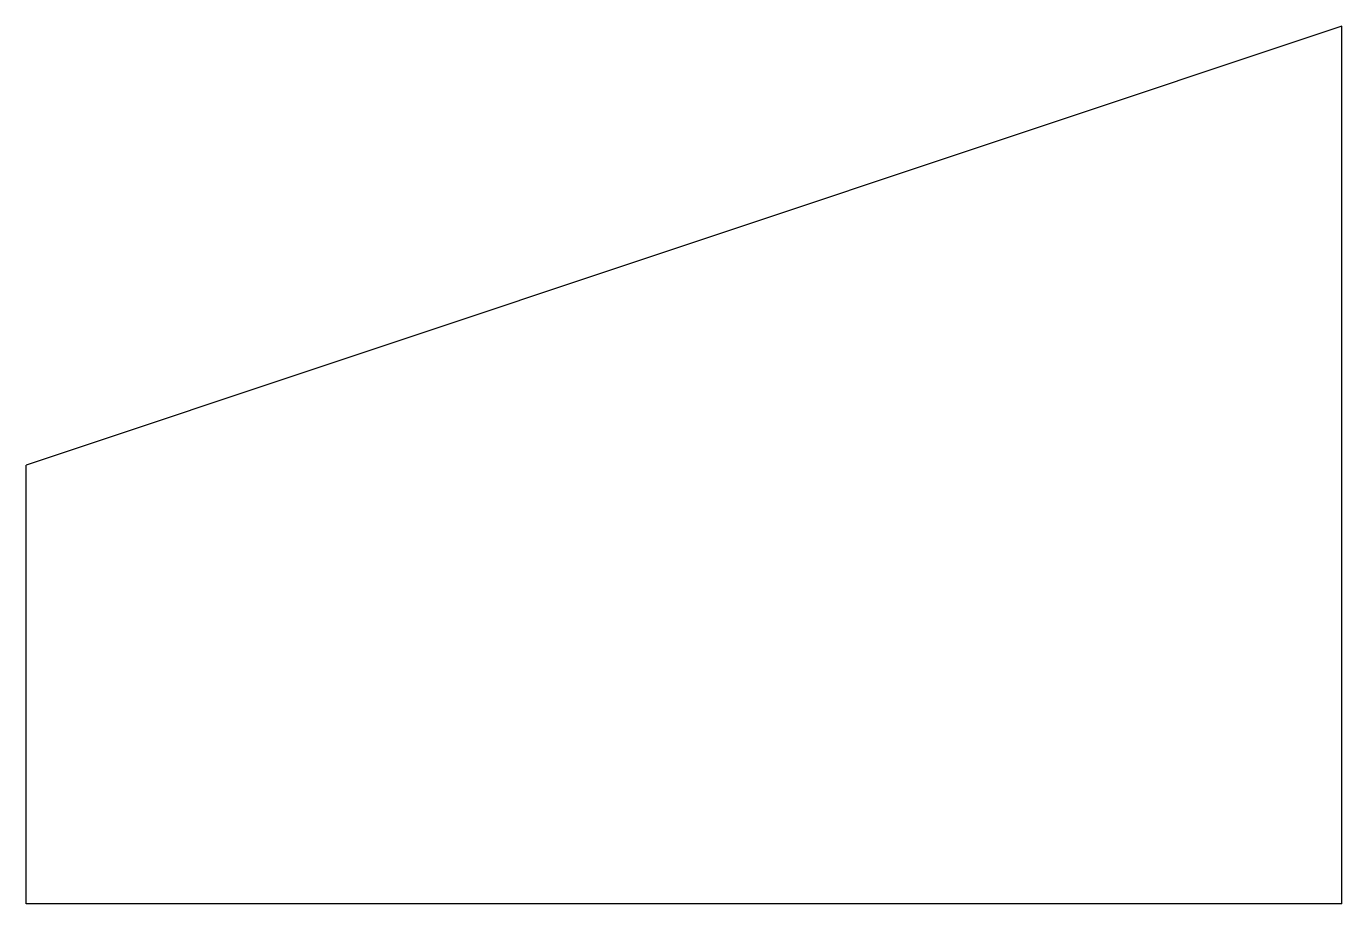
# Model space of a CAD drawing. Header units: millimetres. Extents: x -75 to 75, y -25 to 75.
import ezdxf

# ---------------------------------------------------------------- set-up
doc = ezdxf.new("R2010")
doc.units = ezdxf.units.MM

msp = doc.modelspace()

# ---------------------------------------------------------------- linework, layer by layer
at = {"color": 0, "linetype": 'ByBlock', "lineweight": -2}
for p, q in [((75, 75), (-75, 25)), ((75, -25), (75, 75)), ((-75, -25), (-75, 25)), ((75, -25), (-75, -25))]:
    msp.add_line(p, q, dxfattribs=at)

doc.saveas('drawing.dxf')
